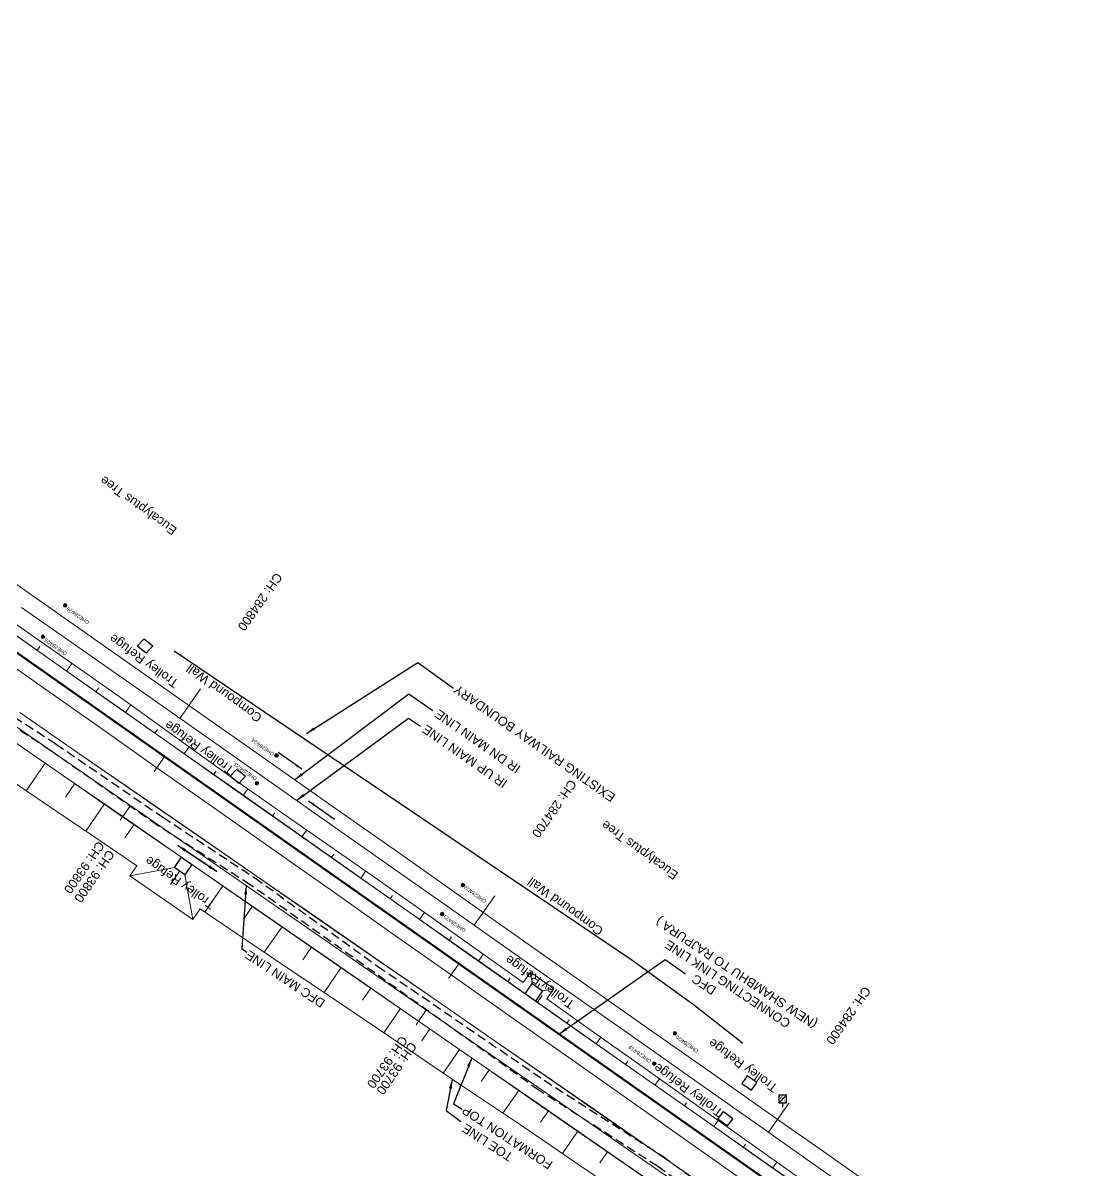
# Model space of a CAD drawing. Header units: metres. Extents: x 644418 to 1306172, y 3366650 to 6747308.
# Drawn here: x 657003.4 to 657296.2, y 3370648 to 3370966.8 of the extents above; entities that cross this region are included whole.
import ezdxf
from ezdxf.enums import TextEntityAlignment as Align

# ---------------------------------------------------------------- set-up
doc = ezdxf.new("R2010")
doc.units = ezdxf.units.M
doc.header["$MEASUREMENT"] = 0
doc.linetypes.add('CENTER', pattern=[2, 1.25, -0.25, 0.25, -0.25])
doc.linetypes.add('DASHED', pattern=[0.75, 0.5, -0.25])
for name, color, linetype in [('C-ROAD-CNTR-N', 92, 'Continuous'), ('CART_TRACK', 34, 'Continuous'), ('COMPOUND_WALL', 251, 'Continuous'), ('PROPOSED DFCC FORMATION LINE', 187, 'Continuous'), ('PROPOSED FORMATION LINE - Connecting line', 187, 'Continuous'), ('PROPOSED FORMATION LINE - PLAN', 187, 'Continuous'), ('SH.NOS', 251, 'Continuous'), ('Side Details', 251, 'Continuous'), ('Sign Board', 251, 'Continuous'), ('SIGN_BOARD', 251, 'Continuous'), ('Trolley Refuse', 10, 'Continuous'), ('TROLLEY_STAND', 7, 'Continuous')]:
    doc.layers.add(name, color=color, linetype=linetype)
for name, color, linetype, lineweight in [('Existing Chainage', 7, 'Continuous', 0), ('Existing IR Track', 143, 'Continuous', 0), ('Existing Railway Boundary', 7, 'CENTER', 0), ('flow direction', 7, 'Continuous', 0), ('OHE MAST', 8, 'Continuous', 0), ('OHE MAST TEXT', 8, 'Continuous', 0), ('PROP-DFC Connecting line', 1, 'Continuous', 0), ('Proposed Chainage', 10, 'Continuous', 0), ('Proposed Chainages Connecting line', 10, 'Continuous', 0), ('PROPOSED DFC TRACK', 1, 'Continuous', 0), ('PROPOSED DFCC TOE LINE', 239, 'Continuous', 0), ('PROPOSED DFCC TOE LINE - Connecting line', 239, 'Continuous', 0), ('PROPOSED DFCC TOE SLOPES', 239, 'Continuous', 0), ('PROPOSED DFCC TOE SLOPES - Connecting line', 239, 'Continuous', 0), ('PROPOSED DFCC TRACK', 1, 'Continuous', 0)]:
    doc.layers.add(name, color=color, linetype=linetype, lineweight=lineweight)
doc.styles.add('CUT-FILL', font='cut-fill.shx', dxfattribs={"height": 2})
doc.styles.get("Standard").update_dxf_attribs({"font": 'arial.ttf'})
doc.styles.add('Style-Arial', font='arial.ttf')
doc.dimstyles.new('ISO-25', dxfattribs={"dimtxt": 2.5, "dimasz": 2.5, "dimexe": 1.25, "dimexo": 0.625, "dimtad": 1, "dimtxsty": 'Standard', "dimcen": 2.5, "dimadec": 0, "dimazin": 0, "dimtfac": 1, "dimtmove": 0, "dimatfit": 3, "dimfxl": 1, "dimarcsym": 0})

# ---------------------------------------------------------------- blocks, each defined once
blk = doc.blocks.new('WL')
for p, q in [((1.07, 3.42), (-1.06, 3.42)), ((-1.06, 3.42), (-1.06, 1.29)), ((1.07, 1.29), (1.07, 3.42)), ((-1.06, 1.29), (1.07, 1.29)), ((0, 1.29), (0, 0))]:
    blk.add_line(p, q)
blk.add_lwpolyline([(-1.06, 1.29), (1.07, 3.42)])
at = {"style": 'CUT-FILL'}
for s, p in [('W', (-0.84, 2.35)), ('L', (0.43, 1.56))]:
    blk.add_text(s, height=0.739, dxfattribs=at).set_placement(p)
blk = doc.blocks.new('TSB20')
at = {"layer": 'SH.NOS', "const_width": 0.0052}
blk.add_lwpolyline([(-0.02, 0.03), (0.02, 0.03), (0, 0.07)], close=True, dxfattribs=at)
at = {"layer": 'SH.NOS', "const_width": 0.00557}
blk.add_lwpolyline([(0, 0.03), (0, 0)], dxfattribs=at)
at = {"layer": 'SH.NOS', "style": 'CUT-FILL'}
blk.add_text('20', height=0.00787, dxfattribs=at).set_placement((-0.01, 0.04))
blk = doc.blocks.new('OHE MAST')
h = blk.add_hatch(color=256)
edge = h.paths.add_edge_path()
edge.add_arc((0, 0), 0.514, 0, 360)
at = {"const_width": 0.01, "flags": 128}
for points in [[(1.5, 3.5), (1.5, 2), (-1.5, 2), (-1.5, 3.5)], [(0, 2), (0, 0)]]:
    blk.add_lwpolyline(points, dxfattribs=at)
blk.add_circle((0, 0), 0.514)

msp = doc.modelspace()

# ---------------------------------------------------------------- linework, layer by layer
at = {"layer": 'C-ROAD-CNTR-N', "color": 4, "linetype": 'Continuous', "lineweight": 50, "flags": 128}
msp.add_lwpolyline([(657778.5108, 3370245.3088), (656518.9277, 3371131.4062)], dxfattribs=at)
at = {"layer": 'CART_TRACK', "color": 88, "linetype": 'DASHED', "ltscale": 5}
for points in [[(657011.01, 3370764.616), (656968.357, 3370792.644), (656942.081, 3370811.628), (656916.3, 3370828.784), (656885.296, 3370848.893), (656844.068, 3370879.133)], [(656845.435, 3370880.915), (656885.953, 3370850.634), (656917.613, 3370830.3), (656942.447, 3370813.262), (656969.606, 3370794.392), (657012.602, 3370766.366), (657042.325, 3370746.026), (657067.877, 3370729.188), (657102.015, 3370704.657), (657148.339, 3370672.939), (657181.277, 3370651.818), (657217.091, 3370625.989), (657249.462, 3370604.516), (657280.344, 3370582.132)], [(657278.306, 3370579.53), (657248.337, 3370601.929), (657215.583, 3370623.558), (657179.823, 3370649.029), (657146.885, 3370670.15), (657101.241, 3370702.768), (657066.594, 3370727.278), (657040.808, 3370743.766), (657011.01, 3370764.616)]]:
    msp.add_lwpolyline(points, dxfattribs=at)
at = {"layer": 'COMPOUND_WALL', "linetype": 'Continuous'}
msp.add_polyline3d([(657203.5329, 3370683.236, 267.883), (657203.492, 3370683.273, 267.883), (657190.218, 3370693.611, 268.114), (657172.724, 3370706.274, 268.116), (657045.503, 3370792.13, 268.579)], dxfattribs=at)
at = {"layer": 'Existing Chainage', "color": 0, "linetype": 'Continuous', "lineweight": 13, "flags": 128}
for points in [[(657052.8074, 3370781.6834), (657047.0476, 3370773.5088)], [(657134.6068, 3370724.1783), (657128.8552, 3370715.9979)], [(657216.414, 3370666.6729), (657210.6653, 3370658.4904)]]:
    msp.add_lwpolyline(points, dxfattribs=at)
at = {"layer": 'Existing IR Track', "flags": 128}
for points in [[(656989.5749, 3370819.2346), (657005.5389, 3370808.0037), (657022.3644, 3370796.1966), (657039.2043, 3370784.3794), (657054.2147, 3370773.8242), (657068.3441, 3370763.8886), (657089.3796, 3370749.1265), (657109.642, 3370734.9078), (657125.6279, 3370723.6384), (657141.3805, 3370712.5334), (657159.2088, 3370700.0019), (657176.7225, 3370687.6914), (657194.1732, 3370675.4341), (657212.1504, 3370662.8069), (657226.8746, 3370652.4448), (657242.0701, 3370641.7509)], [(657003.0714, 3370804.3325), (657019.918, 3370792.5432), (657036.8269, 3370780.7105), (657051.7706, 3370770.1809), (657066.7658, 3370759.615), (657086.9249, 3370745.4603), (657106.8249, 3370731.4875), (657123.1825, 3370719.9864), (657139.3823, 3370708.5963), (657156.7769, 3370696.3716), (657174.343, 3370684.0264), (657191.7374, 3370671.7972), (657209.253, 3370659.4827), (657224.4426, 3370648.811), (657239.6917, 3370638.0976)]]:
    msp.add_lwpolyline(points, dxfattribs=at)
at = {"layer": 'PROP-DFC Connecting line', "color": 12, "linetype": 'Continuous', "lineweight": 0, "flags": 128}
msp.add_lwpolyline([(657778.5107, 3370245.3088), (656518.9277, 3371131.4062), (656516.8829, 3371132.8447), (656514.8383, 3371134.2832), (656512.7938, 3371135.722), (656510.7496, 3371137.1611), (656508.7056, 3371138.6006), (656506.662, 3371140.0406), (656504.6189, 3371141.4813), (656502.5763, 3371142.9228, -0.00414041), (656421.8767, 3371200.9022), (656419.8588, 3371202.3781), (656417.8415, 3371203.8547), (656415.8246, 3371205.3319), (656413.8081, 3371206.8097), (656411.792, 3371208.2878), (656409.776, 3371209.7663), (656407.7602, 3371211.245), (656405.7445, 3371212.7239), (655825.4894, 3371638.4289)], format="xyb", dxfattribs=at)
at = {"layer": 'Proposed Chainage', "lineweight": 0, "flags": 128}
for points in [[(657030.4569, 3370745.1711), (657033.2992, 3370749.2846)], [(657112.7287, 3370688.3261), (657115.571, 3370692.4397)]]:
    msp.add_lwpolyline(points, dxfattribs=at)
at = {"layer": 'Proposed Chainages Connecting line', "lineweight": 0, "flags": 128}
for points in [[(657039.9502, 3370758.7615), (657042.8271, 3370762.851)], [(657121.7393, 3370701.2242), (657124.6162, 3370705.3136)]]:
    msp.add_lwpolyline(points, dxfattribs=at)
at = {"layer": 'PROPOSED DFCC FORMATION LINE', "lineweight": 0, "flags": 128}
for points in [[(657224.9207, 3370639.3359), (657208.5629, 3370650.8433), (657192.2051, 3370662.3508), (657175.8473, 3370673.8583), (657159.4895, 3370685.3658), (657143.1316, 3370696.8732), (657126.7738, 3370708.3807), (657110.416, 3370719.8882), (657094.0582, 3370731.3956), (657077.7004, 3370742.9031), (657061.3426, 3370754.4106), (657044.9848, 3370765.9181), (657028.6269, 3370777.4255), (657012.2691, 3370788.933), (656995.9113, 3370800.4405)], [(657199.9744, 3370638.6799), (657183.5201, 3370650.0489), (657167.0657, 3370661.4178), (657150.6114, 3370672.7868), (657134.157, 3370684.1558), (657117.7026, 3370695.5248), (657101.2483, 3370706.8938), (657084.7939, 3370718.2628), (657068.3396, 3370729.6318), (657051.8852, 3370741.0008), (657035.4309, 3370752.3698), (657018.9765, 3370763.7388), (657002.5221, 3370775.1078)], [(657200.0028, 3370638.721), (657183.5485, 3370650.09), (657167.0941, 3370661.459), (657150.6398, 3370672.828), (657134.1854, 3370684.197), (657117.7311, 3370695.566), (657101.2767, 3370706.935), (657084.8223, 3370718.304), (657068.368, 3370729.673), (657051.9136, 3370741.042), (657035.4593, 3370752.411), (657019.0049, 3370763.78), (657002.5506, 3370775.149)], [(657179.2283, 3370643.8373), (657162.7739, 3370655.2063), (657146.3196, 3370666.5753), (657129.8652, 3370677.9443), (657113.4108, 3370689.3133), (657096.9565, 3370700.6823), (657080.5021, 3370712.0513), (657064.0478, 3370723.4203), (657047.5934, 3370734.7893), (657031.1391, 3370746.1583), (657014.6847, 3370757.5273), (656998.2303, 3370768.8963)], [(657179.2567, 3370643.8785), (657162.8023, 3370655.2475), (657146.348, 3370666.6165), (657129.8936, 3370677.9855), (657113.4393, 3370689.3545), (657096.9849, 3370700.7235), (657080.5306, 3370712.0925), (657064.0762, 3370723.4615), (657047.6218, 3370734.8305), (657031.1675, 3370746.1995), (657014.7131, 3370757.5685), (656998.2588, 3370768.9375)]]:
    msp.add_lwpolyline(points, dxfattribs=at)
at = {"layer": 'PROPOSED DFCC TOE LINE', "lineweight": 0, "flags": 128}
for points in [[(657035.0678, 3370732.5623), (657025.9964, 3370738.7154), (657009.4358, 3370749.9306), (656992.8414, 3370761.0968), (656976.2357, 3370772.2469), (656959.6536, 3370783.431), (656943.1476, 3370794.7252), (656926.5831, 3370805.9348), (656909.8523, 3370816.9038), (656893.174, 3370827.9487), (656888.9566, 3370830.7503)], [(657052.7068, 3370720.5319), (657050.6876, 3370717.6095), (657033.1221, 3370729.7462), (657035.0678, 3370732.5623)], [(657045.5387, 3370732.0156), (657033.1221, 3370729.7462)], [(657048.4182, 3370730.026), (657050.6876, 3370717.6095)], [(657202.8541, 3370619.4357), (657191.7708, 3370626.8067), (657175.0963, 3370637.8572), (657158.5507, 3370649.0941), (657142.0202, 3370660.3528), (657125.3852, 3370671.4604), (657108.822, 3370682.672), (657092.2748, 3370693.9065), (657075.6607, 3370705.0444), (657059.0506, 3370716.1879), (657052.7068, 3370720.5319)]]:
    msp.add_lwpolyline(points, dxfattribs=at)
at = {"layer": 'PROPOSED DFCC TOE LINE - Connecting line', "lineweight": 0, "flags": 128}
msp.add_lwpolyline([(656997.3782, 3370802.5256), (657013.7588, 3370791.0505), (657030.1441, 3370779.5822), (657046.4009, 3370767.9311), (657062.6356, 3370756.2487), (657079.0194, 3370744.7781), (657095.418, 3370733.3286), (657111.7844, 3370721.8334), (657128.1214, 3370710.2963), (657142.5074, 3370700.1337), (657144.4974, 3370702.9506), (657151.0292, 3370698.3364), (657149.037, 3370695.5164), (657160.784, 3370687.206), (657177.1097, 3370675.6528), (657193.4199, 3370664.0776), (657209.7414, 3370652.5186), (657226.0371, 3370640.9228)], dxfattribs=at)
at = {"layer": 'PROPOSED DFCC TOE SLOPES', "linetype": 'Continuous', "lineweight": 0, "flags": 128}
for points in [[(657009.6308, 3370761.08), (657004.3102, 3370753.3795)], [(657017.858, 3370755.3955), (657015.2295, 3370751.5913)], [(657026.0852, 3370749.711), (657020.8813, 3370742.1795)], [(657034.3124, 3370744.0265), (657031.7362, 3370740.298)], [(657046.9784, 3370731.0208), (657044.4464, 3370727.3562)], [(657058.9939, 3370726.973), (657053.9536, 3370719.6782)], [(657067.2211, 3370721.2885), (657064.7232, 3370717.6733)], [(657075.4482, 3370715.604), (657070.5303, 3370708.4863)], [(657083.6754, 3370709.9195), (657081.2558, 3370706.4176)], [(657091.9026, 3370704.235), (657087.1431, 3370697.3467)], [(657100.1298, 3370698.5505), (657097.7836, 3370695.1549)], [(657108.357, 3370692.866), (657103.711, 3370686.142)], [(657116.5841, 3370687.1815), (657114.2859, 3370683.8553)], [(657124.8113, 3370681.497), (657120.2693, 3370674.9233)], [(657133.0385, 3370675.8125), (657130.8015, 3370672.575)], [(657141.2657, 3370670.128), (657136.8821, 3370663.7837)], [(657149.4929, 3370664.4435), (657147.3362, 3370661.3223)], [(657157.72, 3370658.759), (657153.4449, 3370652.5716)], [(657165.9472, 3370653.0745), (657163.8301, 3370650.0105)]]:
    msp.add_lwpolyline(points, dxfattribs=at)
at = {"layer": 'PROPOSED DFCC TOE SLOPES - Connecting line', "linetype": 'Continuous', "lineweight": 0, "flags": 128}
for points in [[(657007.3744, 3370792.3764), (657008.1158, 3370793.4303)], [(657015.5533, 3370786.6227), (657017.0485, 3370788.748)], [(657023.7322, 3370780.8689), (657024.4867, 3370781.9414)], [(657031.9111, 3370775.1152), (657033.408, 3370777.243)], [(657040.09, 3370769.3614), (657040.8132, 3370770.3895)], [(657048.2689, 3370763.6077), (657049.6603, 3370765.5856)], [(657056.4478, 3370757.854), (657057.1128, 3370758.7992)], [(657064.6267, 3370752.1002), (657065.925, 3370753.9457)], [(657072.8056, 3370746.3465), (657073.4613, 3370747.2785)], [(657080.9845, 3370740.5928), (657082.3117, 3370742.4794)], [(657089.1634, 3370734.839), (657089.8373, 3370735.7968)], [(657097.3423, 3370729.0853), (657098.7039, 3370731.0207)], [(657105.5213, 3370723.3316), (657106.2042, 3370724.3023)], [(657113.7002, 3370717.5778), (657115.0644, 3370719.5171)], [(657121.8791, 3370711.8241), (657122.556, 3370712.7863)], [(657130.058, 3370706.0703), (657131.401, 3370707.9795)], [(657145.0366, 3370699.8167), (657144.4974, 3370702.9506)], [(657138.2369, 3370700.3166), (657138.9028, 3370701.2632)], [(657146.4659, 3370698.8069), (657147.1318, 3370699.7535)], [(657146.4158, 3370694.5629), (657147.7347, 3370696.4377)], [(657147.8952, 3370697.7972), (657151.0292, 3370698.3364)], [(657154.5947, 3370688.8091), (657155.2465, 3370689.7357)], [(657162.7736, 3370683.0554), (657164.0617, 3370684.8865)], [(657170.9525, 3370677.3017), (657171.5885, 3370678.2058)], [(657179.1314, 3370671.5479), (657180.3843, 3370673.3289)], [(657187.3103, 3370665.7942), (657187.9248, 3370666.6677)], [(657195.4892, 3370660.0405), (657196.6967, 3370661.7569)], [(657203.6681, 3370654.2867), (657204.2628, 3370655.132)], [(657211.847, 3370648.533), (657213.0131, 3370650.1905)]]:
    msp.add_lwpolyline(points, dxfattribs=at)
at = {"layer": 'PROPOSED DFCC TRACK', "color": 12, "flags": 128}
msp.add_lwpolyline([(658289.6175, 3369874.2512), (657836.5764, 3370193.6147), (657834.533, 3370195.0552), (657832.4896, 3370196.4955), (657830.4462, 3370197.9357), (657828.4026, 3370199.3757), (657826.3588, 3370200.8155), (657824.3148, 3370202.2549), (657822.2705, 3370203.694), (657820.2259, 3370205.1326, 0.0018521), (657759.4746, 3370247.5317), (657757.4191, 3370248.9547), (657755.3632, 3370250.3772), (657753.3071, 3370251.7993), (657751.2508, 3370253.221), (657749.1943, 3370254.6426), (657747.1376, 3370256.0639), (657745.0809, 3370257.4851), (657743.0241, 3370258.9062), (656537.4002, 3371091.9218)], format="xyb", dxfattribs=at)
at = {"layer": 'PROPOSED FORMATION LINE - Connecting line', "lineweight": 0, "flags": 128}
for points in [[(657224.9495, 3370639.3768), (657208.5917, 3370650.8842), (657192.2338, 3370662.3917), (657175.876, 3370673.8992), (657159.5182, 3370685.4066), (657143.1604, 3370696.9141), (657126.8026, 3370708.4216), (657110.4448, 3370719.9291), (657094.087, 3370731.4365), (657077.7291, 3370742.944), (657061.3713, 3370754.4515), (657045.0135, 3370765.959), (657028.6557, 3370777.4664), (657012.2979, 3370788.9739), (656995.9401, 3370800.4814)], [(657204.2476, 3370644.7092), (657187.8898, 3370656.2166), (657171.532, 3370667.7241), (657155.1741, 3370679.2316), (657138.8163, 3370690.739), (657122.4585, 3370702.2465), (657106.1007, 3370713.754), (657089.7429, 3370725.2615), (657073.3851, 3370736.7689), (657057.0273, 3370748.2764), (657040.6695, 3370759.7839), (657024.3116, 3370771.2914), (657007.9538, 3370782.7988), (656991.596, 3370794.3063)]]:
    msp.add_lwpolyline(points, dxfattribs=at)
at = {"layer": 'Trolley Refuse'}
for points in [[(657047.5282, 3370734.8951), (657050.4078, 3370732.9056), (657048.4182, 3370730.026), (657045.5387, 3370732.0156)], [(657145.0366, 3370699.8167), (657147.8952, 3370697.7972), (657145.8758, 3370694.9386), (657143.0171, 3370696.958)]]:
    msp.add_lwpolyline(points, close=True, dxfattribs=at)
at = {"layer": 'TROLLEY_STAND', "linetype": 'Continuous'}
for points in [[(657037.678, 3370791.612, 269.581), (657035.23, 3370793.591, 269.541), (657037.088, 3370795.599, 269.556), (657039.5362, 3370793.6198, 269.556)], [(657063.442, 3370755.428, 269.497), (657060.994, 3370757.407, 269.457), (657062.852, 3370759.415, 269.472), (657065.3002, 3370757.4358, 269.472)], [(657204.768, 3370674.126, 269.663), (657203.284, 3370672.008, 269.615), (657205.964, 3370670.143, 269.65), (657207.4483, 3370672.2614, 269.65)], [(657200.758, 3370662.323, 269.636), (657199.229, 3370660.224, 269.538), (657196.612, 3370662.111, 269.561), (657198.1421, 3370664.2115, 269.561)]]:
    msp.add_polyline3d(points, close=True, dxfattribs=at)

# ---------------------------------------------------------------- block references
at = {"layer": 'OHE MAST', "color": 2, "rotation": 143.3908318566117}
for p in [(657015.187, 3370804.882), (657009.008, 3370796.202), (657073.916, 3370763.218), (657068.475, 3370755.456), (657125.742, 3370727.189), (657119.944, 3370719.093), (657184.698, 3370685.934), (657178.922, 3370677.54)]:
    msp.add_blockref('OHE MAST', p, dxfattribs=at)
at = {"layer": 'Sign Board', "linetype": 'Continuous'}
msp.add_blockref('WL', (657214.618, 3370665.409, 269.197), dxfattribs=at)
at = {"layer": 'SIGN_BOARD', "linetype": 'Continuous'}
msp.add_blockref('TSB20', (657102.128, 3370743.529, 269.352), dxfattribs=at)

# ---------------------------------------------------------------- texts
at = {"layer": 'Existing Chainage', "color": 0, "linetype": 'Continuous', "lineweight": 0, "char_height": 2.5, "attachment_point": 6, "line_spacing_factor": 0.6, "style": 'Style-Arial'}
for s, insert, rotation in [('CH: 284800', (657063.9866, 3370798.2725), 234.831156), ('CH: 284700', (657145.7693, 3370740.7787), 234.888863), ('CH: 284600', (657227.5705, 3370683.2773), 234.909527)]:
    msp.add_mtext(s, dxfattribs=dict(at, insert=insert, rotation=rotation))
at = {"layer": 'Existing IR Track', "color": 7, "lineweight": 0}
for s, p in [('IR DN MAIN LINE', (657118.4155, 3370775.0984)), ('IR UP MAIN LINE', (657114.906, 3370770.881))]:
    msp.add_text(s, height=2.5, rotation=145, dxfattribs=at).set_placement(p, align=Align.MIDDLE_RIGHT)
at = {"layer": 'Existing Railway Boundary', "linetype": 'Continuous', "ltscale": 5}
msp.add_text('EXISTING RAILWAY BOUNDARY', height=2.5, rotation=145, dxfattribs=at).set_placement((657168.3809, 3370752.1385))
at = {"layer": 'OHE MAST TEXT'}
for s, p in [('OHE284/26', (657018.708, 3370802.0319)), ('OHE284/25', (657012.529, 3370793.3519)), ('OHE284/24', (657070.094, 3370765.4828)), ('OHE284/23', (657065.3191, 3370758.6607)), ('OHE284/22', (657129.1522, 3370724.5836)), ('OHE284/21', (657123.3542, 3370716.4876)), ('OHE284/20', (657188.034, 3370682.9787)), ('OHE284/19', (657174.9447, 3370680.166))]:
    msp.add_text(s, height=1, rotation=145, dxfattribs=at).set_placement(p, align=Align.MIDDLE_CENTER)
at = {"layer": 'Proposed Chainage', "lineweight": 0, "char_height": 2.5, "attachment_point": 4, "rotation": 235.357794, "line_spacing_factor": 0.6, "style": 'Style-Arial'}
for s, insert in [('CH: 93800', (657028.0534, 3370736.4986)), ('CH: 93700', (657112.0666, 3370683.1061))]:
    msp.add_mtext(s, dxfattribs=dict(at, insert=insert))
at = {"layer": 'Proposed Chainages Connecting line', "lineweight": 0, "char_height": 2.5, "attachment_point": 4, "rotation": 234.874199, "line_spacing_factor": 0.6, "style": 'Style-Arial'}
for s, insert in [('CH: 93800', (657025.2602, 3370738.8899)), ('CH: 93700', (657109.5249, 3370684.7725))]:
    msp.add_mtext(s, dxfattribs=dict(at, insert=insert))
at = {"layer": 'PROPOSED DFC TRACK', "color": 10, "linetype": 'Continuous', "lineweight": -3, "ltscale": 5, "style": 'Style-Arial'}
for s, p in [('(NEW SHAMBHU TO RAJPURA )', (657180.3888, 3370718.5059)), ('DFC MAIN LINE', (657066.3495, 3370709.1824)), ('CONNECTING LINK LINE', (657182.9847, 3370712.0255)), ('DFC', (657190.4158, 3370702.5346))]:
    msp.add_text(s, height=2.5, rotation=146.40432, dxfattribs=at).set_placement(p, align=Align.RIGHT)
at = {"layer": 'PROPOSED DFCC TOE LINE', "lineweight": 0}
msp.add_text('TOE LINE', height=2.5, rotation=146.885789, dxfattribs=at).set_placement((657126.5827, 3370660.9952), align=Align.RIGHT)
at = {"layer": 'PROPOSED FORMATION LINE - PLAN', "lineweight": 0}
msp.add_text('FORMATION TOP', height=2.5, rotation=146.885789, dxfattribs=at).set_placement((657126.5645, 3370666.0029), align=Align.RIGHT)
at = {"layer": 'Side Details'}
for s, p in [('Eucalyptus Tree', (657046.4624, 3370826.2585)), ('Trolley Refuge', (657046.9474, 3370783.7717)), ('Compound Wall', (657070.1366, 3370774.2034)), ('Trolley Refuge', (657062.3591, 3370759.7123)), ('Eucalyptus Tree', (657185.8304, 3370730.4866)), ('Compound Wall', (657165.0055, 3370714.9472)), ('Trolley Refuge', (657213.4998, 3370671.3695)), ('Trolley Refuge', (657198.3067, 3370664.5173))]:
    msp.add_text(s, height=2.5, rotation=144.100313, dxfattribs=at).set_placement(p)
at = {"layer": 'Trolley Refuse', "style": 'Style-Arial'}
for rotation, p in [(145, (657057.0597, 3370722.3294)), (144.188374, (657157.0287, 3370694.5652))]:
    msp.add_text('Trolley Refuge', height=2.5, rotation=rotation, dxfattribs=at).set_placement(p)

# ---------------------------------------------------------------- leaders
at = {"layer": 'Existing IR Track', "color": 7, "lineweight": 0}
for points in [[(657078.9614, 3370756.4376), (657110.6889, 3370780.3087), (657117.3905, 3370775.6742)], [(657079.4857, 3370750.6837), (657110.6029, 3370773.5655), (657113.9456, 3370771.3289)]]:
    msp.add_leader(points, dimstyle='ISO-25', override={"dimtxt": 0.5, "dimtad": 0}, dxfattribs=at)
at = {"layer": 'Existing Railway Boundary', "linetype": 'Continuous', "ltscale": 5}
msp.add_leader([(657082.2825, 3370769.3168), (657113.1872, 3370789.0203), (657123.1416, 3370781.877)], dimstyle='ISO-25', override={"dimtxt": 0.5, "dimtad": 0}, dxfattribs=at)
at = {"layer": 'flow direction', "lineweight": 0}
for points in [[(657080.9604, 3370759.3808), (657074.3439, 3370764.0296)], [(657082.7926, 3370750.6027), (657090.084, 3370745.4795)]]:
    msp.add_leader(points, dimstyle='ISO-25', override={"dimtxt": 0.5, "dimasz": 2, "dimtad": 0}, dxfattribs=at)
at = {"layer": 'PROPOSED DFC TRACK', "linetype": 'Continuous', "lineweight": 0}
for points in [[(657046.4879, 3370738.2083), (657057.3198, 3370730.9262)], [(657057.3198, 3370730.9262), (657046.4879, 3370738.2083)]]:
    msp.add_leader(points, dimstyle='ISO-25', override={"dimtxt": 3, "dimasz": 2.5, "dimtad": 0, "dimdec": 3, "dimzin": 2, "dimtdec": 3}, dxfattribs=at)
at = {"layer": 'PROPOSED DFC TRACK', "color": 10, "linetype": 'Continuous', "lineweight": -3, "ltscale": 5}
for points in [[(657065.5149, 3370727.0255), (657064.3147, 3370709.5639), (657065.7148, 3370708.5614)], [(657152.437, 3370685.742, -268.3582), (657181.9975, 3370706.5023, -268.3582), (657187.5977, 3370702.4922, -268.3582)]]:
    msp.add_leader(points, dimstyle='ISO-25', override={"dimtxt": 3, "dimasz": 2.5, "dimgap": 0.625, "dimtad": 0, "dimdec": 3, "dimzin": 2, "dimtdec": 3}, dxfattribs=at)
at = {"layer": 'PROPOSED DFCC TOE LINE', "lineweight": 0}
msp.add_leader([(657122.7161, 3370673.1093), (657121.1192, 3370664.4992), (657125.1976, 3370661.508)], dimstyle='ISO-25', override={"dimtxt": 3, "dimasz": 2.5, "dimgap": 0.625, "dimtad": 0, "dimdec": 3, "dimzin": 2, "dimtdec": 3}, dxfattribs=at)
at = {"layer": 'PROPOSED FORMATION LINE - PLAN', "lineweight": 0}
msp.add_leader([(657128.1916, 3370679.1007), (657123.1537, 3370666.4141), (657125.514, 3370664.8546)], dimstyle='ISO-25', override={"dimtxt": 3, "dimasz": 2.5, "dimgap": 0.625, "dimtad": 0, "dimdec": 3, "dimzin": 2, "dimtdec": 3}, dxfattribs=at)

doc.saveas('drawing.dxf')
